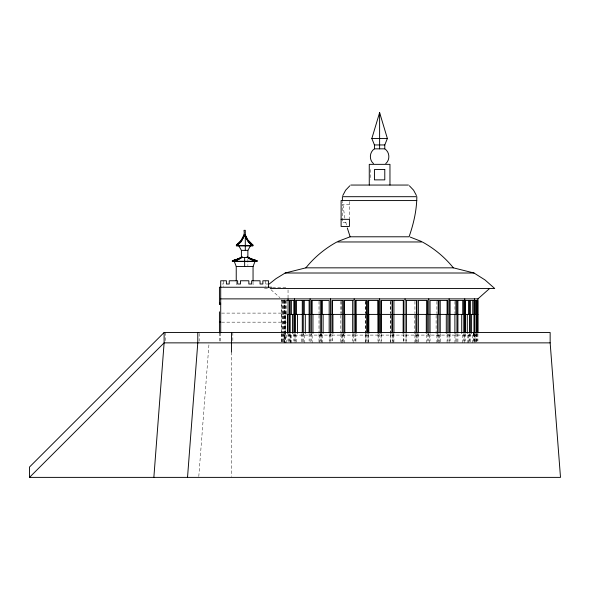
<?xml version="1.0" encoding="UTF-8"?>
<svg xmlns="http://www.w3.org/2000/svg" width="590" height="590" viewBox="0 0 590 590"><rect width="100%" height="100%" fill="white"/><g stroke="black" fill="none" stroke-linecap="round" stroke-linejoin="round"><path stroke-width="0.44" stroke-dasharray="2.95 2.21" d="M198.793 476.469L209 343.778M349.428 204.457L342.392 204.457L342.392 222.563L347.672 222.563M222.113 284.004L223.514 284.004M265.773 284.004L268.575 284.004M272.58 287.242L288.045 287.242M264.49 288.532L268.413 288.532M288.953 300.487L281.511 300.487L281.511 332.76M221.626 313.106L287.138 313.106M281.305 314.404L287.065 314.404M221.626 322.162L287.138 322.162M282.787 335.098L296.232 335.098L296.232 333.298M378.352 335.098L355.925 335.098L355.925 342.864M380.867 335.098L403.295 335.098L403.295 342.864M462.995 335.098L476.44 335.098M271.031 289.749L279.933 297.662M346.47 224.974L345.379 220.461M344.885 218.189L342.458 201.345M477.922 333.682L477.922 341.027M477.708 333.682L477.708 341.027M476.454 333.682L476.44 342.864M476.241 333.682L476.241 341.027M476.034 333.682L476.034 342.864M475.164 333.298L475.179 342.864M474.972 335.098L474.972 342.864M474.78 333.682L474.766 342.864M474.567 333.682L474.567 341.027M473.954 333.682L473.954 341.027M473.91 333.298L473.91 335.098M473.696 333.298L473.696 335.098M473.49 333.298L473.505 342.864M472.767 335.098L472.767 342.864M470.274 333.682L470.274 342.864M469.662 333.682L469.662 341.027M469.043 333.682L469.087 342.864M468.475 335.098L468.475 342.864M467.855 335.098L467.855 342.864M465.363 333.682L465.363 341.027M464.75 333.682L464.75 341.027M464.175 335.098L464.175 342.864M463.77 333.682L463.77 341.027M462.752 342.864L462.752 335.098L448.068 335.098L448.068 333.298M457.914 333.682L457.914 342.864M456.94 333.682L456.896 342.864M455.878 333.298L455.915 342.864M454.942 301.357L454.942 313.533M454.942 335.098L454.942 342.864M450.104 333.682L450.104 341.027M449.123 333.682L449.123 341.027M449.086 335.098L449.086 342.864M447.847 333.682L447.847 341.027M447.073 342.864L447.073 335.098L428.48 335.098L428.48 333.298M440.221 333.682L440.221 342.864M439.439 335.098L439.439 342.864M438.945 333.682L438.945 341.027M438.164 335.098L438.164 342.864M437.669 333.682L437.669 342.864M436.888 301.357L436.888 313.533M436.888 335.098L436.888 342.864M436.106 315.303L436.106 335.098M430.044 333.682L430.044 341.027M429.262 335.098L429.262 342.864M428.768 333.682L428.768 341.027M427.278 333.682L427.278 341.027M426.791 342.864L426.791 335.098L405.559 335.098L405.559 333.298M418.391 333.682L418.391 342.864M417.904 335.098L417.904 342.864M417.41 333.298L417.41 335.098M416.909 333.682L416.909 341.027M416.422 335.098L416.422 342.864M415.426 333.682L415.426 342.864M414.932 301.357L414.932 313.533M414.932 335.098L414.932 342.864M414.446 315.303L414.446 335.098M406.54 333.682L406.54 341.027M406.045 335.098L406.045 342.864M405.057 333.682L405.057 341.027M403.464 333.682L403.464 341.027M393.928 333.682L393.928 342.864M393.759 335.098L393.759 342.864M393.589 333.298L393.589 335.098M392.335 333.682L392.335 341.027M392.166 335.098L392.166 342.864M390.742 301.357L390.742 313.533M390.742 315.318L390.742 332.76M390.742 333.682L390.742 342.864M390.573 301.357L390.573 313.533M390.573 335.098L390.573 342.864M390.403 315.303L390.403 335.098M381.206 333.682L381.206 341.027M381.037 335.098L381.037 342.864M379.613 333.682L379.613 341.027M378.183 335.098L378.183 342.864M378.02 333.682L378.02 341.027M370.55 169.529L370.55 179.876M368.647 335.098L368.647 342.864M368.485 333.682L368.485 342.864M367.054 335.098L367.054 342.864M366.892 333.682L366.892 341.027M365.63 315.303L365.63 335.098M365.461 301.357L365.461 313.533M365.461 335.098L365.461 342.864M365.298 301.357L365.298 313.533M365.298 315.318L365.298 332.76M365.298 333.682L365.298 342.864M355.763 333.682L355.763 341.027M354.17 333.682L354.17 341.027M353.668 333.298L353.668 335.098L332.435 335.098L332.435 342.864M353.174 335.098L353.174 342.864M352.68 333.682L352.68 341.027M349.428 201.463L349.428 219.502M344.287 335.098L344.287 342.864M343.8 333.682L343.8 342.864M343.292 333.298L343.292 335.098M342.805 335.098L342.805 342.864M342.311 333.682L342.311 341.027M341.809 333.298L341.809 335.098M341.322 301.357L341.322 313.533M341.322 335.098L341.322 342.864M340.828 301.357L340.828 313.533M340.828 315.318L340.828 332.76M340.828 333.682L340.828 342.864M331.941 333.682L331.941 341.027M330.747 333.298L330.747 335.098L312.154 335.098L312.154 342.864M330.459 333.682L330.459 341.027M329.965 335.098L329.965 342.864M329.183 333.682L329.183 341.027M322.332 335.098L322.332 342.864M321.838 333.298L321.838 335.098M321.55 333.682L321.55 342.864M321.056 335.098L321.056 342.864M320.562 333.298L320.562 335.098M320.274 333.682L320.274 341.027M319.787 335.098L319.787 342.864M319.006 301.357L319.006 313.533M319.006 315.318L319.006 332.76M319.006 333.682L319.006 342.864M311.373 333.682L311.373 341.027M311.159 333.298L311.159 335.098L296.468 335.098L296.468 342.864M310.097 333.682L310.141 342.864M309.116 333.682L309.116 341.027M304.285 335.098L304.285 342.864M303.341 333.298L303.341 335.098M303.267 333.682L303.304 342.864M302.286 333.682L302.323 342.864M301.306 333.682L301.306 342.864M295.45 333.682L295.45 341.027M295.044 335.098L295.044 342.864M294.476 333.682L294.476 341.027M293.857 333.682L293.857 341.027M291.364 335.098L291.364 342.864M290.752 335.098L290.752 342.864M290.177 333.682L290.177 342.864M290.132 335.098L290.132 342.864M289.565 333.682L289.565 341.027M288.953 333.682L288.953 342.864M288.045 289.926L288.045 297.987M288.045 333.697L288.045 341.057M286.452 300.487L286.452 314.404M286.452 335.098L286.452 342.864M285.715 300.487L285.715 342.864M285.523 314.404L285.523 335.098M285.265 300.487L285.265 342.864M284.653 299.794L284.653 342.864M284.461 300.487L284.446 332.76M284.446 333.682L284.461 342.864M284.255 300.487L284.255 314.404M284.255 335.098L284.255 342.864M284.041 300.487L284.041 342.864M283.185 300.487L283.185 332.76M283.185 333.682L283.185 342.864M282.979 300.487L282.979 332.76M282.979 333.682L282.979 342.864M282.787 300.487L282.772 332.76M282.772 333.682L282.787 342.864M281.511 333.682L281.511 342.864M281.305 299.794L281.305 332.76M281.305 333.682L281.305 342.864M265.773 280.774L265.773 286.43M253.051 281.843L253.051 286.342M247.874 259.298L247.874 265.64M236.236 281.762L236.236 286.342M232.836 332.509L232.836 341.138M231.45 352.075L231.45 476.462M223.514 280.774L223.514 286.43M220.712 332.959L220.712 342.864M219.428 332.959L219.428 341.057M199.169 333.372L199.169 341.138M165.502 332.509L165.502 341.138"/><path stroke-width="0.89" d="M153.857 477.384L164.116 342.864L164.116 332.509L550.153 332.509L550.153 342.864L560.5 477.384L29.5 477.384L29.5 467.037L164.116 332.509M187.524 477.384L197.783 342.864L197.783 332.509M342.392 200.571L342.392 196.691L416.835 196.691C416.717 210.372 413.59 223.927 409.069 236.789L350.15 236.789L337.945 241.413M373.455 163.6C368.942 159.779 369.458 152.021 374.436 148.835L374.436 144.948L371.848 138.488L379.613 112.616L387.372 138.488L384.783 144.948L384.783 148.835C389.761 152.021 390.278 159.779 385.772 163.6M245.293 250.374L245.293 230.321L243.994 230.321C245.034 235.063 242.682 239.452 239.592 242.822M250.448 243.596L247.048 239.651L244.644 234.85L241.612 240.521L237.232 245.02M253.051 280.943L253.051 266.54L254.991 261.459M342.783 195.541L345.651 190.186L349.833 185.791M250.698 259.187L247.874 257.491L247.874 250.374L250.462 245.846M269.18 284.041L275.965 278.664L285.184 273.008L305.878 267.838C314.367 257.269 325.009 248.464 336.89 241.966L422.329 241.966C434.233 248.456 444.845 257.299 453.371 267.838L474.036 273.008L485.01 279.94L494.737 288.532L270.183 288.532M29.5 477.384L164.116 342.864L550.153 342.864M239.488 242.947L236.369 245.02L236.369 245.846L252.918 245.846L252.918 245.02L247.697 239.651L245.293 234.85L243.994 234.85L240.971 240.521L236.369 245.02M220.712 298.879L477.922 298.879L489.56 288.532M239.238 258.545A41.905 29.633 -90 0 1 232.998 260.625L232.998 261.281A41.905 29.633 90 0 0 239.238 259.194L242.055 257.491L242.055 256.842L239.23 258.538M247.874 257.491L241.406 257.491L238.589 259.187M371.848 138.488L387.372 138.488M374.436 144.948L384.783 144.948M374.436 148.835L384.783 148.835M350.799 185.054L408.428 185.054M416.835 200.571L341.108 200.571L341.108 226.442L349.428 226.442L349.428 219.333L341.108 219.333M243.994 235.499L245.293 235.499A21.078 21.078 0 0 0 246.104 237.49L247.114 239.385A21.078 21.078 0 0 0 247.697 240.292L248.316 241.17M243.994 236.148L245.293 236.148M250.588 243.677L252.918 245.02M236.369 245.669L252.918 245.669M238.825 245.846L241.406 250.374L247.874 250.374M242.055 256.842L237.844 258.899A42.288 29.906 90 0 1 232.357 260.625L232.357 261.459L256.93 261.459L256.93 260.632A41.905 29.633 90 0 1 250.698 258.545A41.905 29.633 -90 0 0 256.93 260.625L256.281 260.632A42.288 29.906 -90 0 1 253.877 260.057M250.049 258.545A41.905 29.633 -90 0 0 256.289 260.625L256.281 261.281A42.288 29.906 90 0 1 250.794 259.548L247.232 257.491L247.232 256.842L251.443 258.899M232.998 260.632L232.357 260.632A41.905 29.633 -90 0 0 238.589 258.545M232.357 261.267A41.905 29.633 90 0 0 233.161 261.112A41.905 29.633 -90 0 1 232.357 261.267L256.93 261.281A42.288 29.906 -90 0 1 254.526 260.706M234.296 261.459L236.236 266.54L253.051 266.54M305.849 267.838L453.371 267.838M285.184 273.008L474.036 273.008M271.666 287.242L219.428 287.242L219.428 304.558L220.712 304.558M287.315 300.487L289.889 300.487M294.122 300.487L290.177 300.487L290.177 332.76M302.449 300.487L295.45 300.487L295.45 332.76M309.3 300.487L303.267 300.487L303.267 332.76M321.056 300.487L311.373 300.487L311.373 332.76M342.805 300.487L331.941 300.487L331.941 332.76M353.174 300.487L343.8 300.487L343.8 332.76M393.759 300.487L403.464 300.487L403.464 332.76M406.045 300.487L416.909 300.487L416.909 332.76M417.904 300.487L427.278 300.487L427.278 332.76M439.439 300.487L447.847 300.487L447.847 332.76M449.941 300.487L456.94 300.487L456.94 332.76M457.737 300.487L463.77 300.487L463.77 332.76M465.038 300.487L469.662 300.487L469.662 332.76M470.009 300.487L473.954 300.487L473.954 332.76M219.428 303.26L220.712 303.26M287.315 314.404L474.78 314.404M477.922 314.404L474.972 314.404L474.972 300.487M219.428 322.162L220.712 322.162M410.22 237.099L421.275 241.413M250.057 258.538L247.232 256.842M409.394 185.791L413.575 190.186L416.437 195.541M249.799 242.947L251.229 244.326M248.987 242.018L249.695 242.822M247.114 239.385L247.697 240.292M246.104 237.49L245.293 235.499M350.15 236.789L347.289 227.954M477.922 298.879L477.922 332.76M477.708 332.76L477.708 300.487L476.44 300.487L476.454 332.76M476.241 332.76L476.241 300.487L474.78 300.487L474.78 332.76M474.567 298.879L474.567 332.76M472.767 300.487L472.767 314.404M471.58 314.404L471.58 333.298M470.274 300.487L470.274 332.76M468.475 300.487L468.475 314.404M467.287 314.404L467.287 333.298M465.363 300.487L465.363 332.76M464.75 298.879L464.75 332.76M462.752 300.487L462.752 314.404M461.734 314.404L461.734 333.298M457.914 300.487L457.914 332.76M455.915 300.487L455.915 314.404M454.897 314.404L454.897 333.298M450.104 300.487L450.104 332.76M449.123 298.879L449.123 332.76M447.073 300.487L447.073 314.404M446.291 314.404L446.291 333.298M440.221 300.487L440.221 332.76M438.945 332.76L438.945 300.487L430.044 300.487L430.044 332.76M438.164 300.487L438.164 314.404M437.382 314.404L437.382 333.298M428.768 298.879L428.768 332.76M426.791 300.487L426.791 314.404M426.297 314.404L426.297 333.298M418.391 300.487L418.391 332.76M416.422 300.487L416.422 314.404M415.928 314.404L415.928 333.298M406.54 300.487L406.54 332.76M405.057 298.879L405.057 332.76M403.295 300.487L403.295 314.404M403.125 314.404L403.125 333.298M393.928 300.487L393.928 332.76M392.335 332.76L392.335 300.487L381.037 300.487L381.037 314.404M392.166 300.487L392.166 314.404M391.996 314.404L391.996 333.298M389.961 185.054L389.961 164.352L369.266 164.352L369.266 185.054M381.206 300.487L381.206 332.76M380.867 314.404L380.867 333.298M379.613 112.616L379.613 148.835M379.613 298.879L379.613 332.76M378.352 314.404L378.352 333.298M378.183 314.404L378.183 300.487L368.485 300.487L368.485 332.76M378.02 300.487L378.02 332.76M368.816 314.404L368.816 333.298M368.647 300.487L368.647 314.404M367.223 314.404L367.223 333.298M367.054 314.404L367.054 300.487L355.763 300.487L355.763 332.76M366.892 300.487L366.892 332.76M356.094 314.404L356.094 333.298M355.925 300.487L355.925 314.404M354.17 298.879L354.17 332.76M352.68 300.487L352.68 332.76M344.781 314.404L344.781 333.298M344.287 300.487L344.287 314.404M342.311 300.487L342.311 332.76M332.922 314.404L332.922 333.298M332.435 300.487L332.435 314.404M330.459 298.879L330.459 332.76M329.183 332.76L329.183 300.487L321.55 300.487L321.55 332.76M323.114 314.404L323.114 333.298M322.332 300.487L322.332 314.404M320.274 300.487L320.274 332.76M312.936 314.404L312.936 333.298M312.154 300.487L312.154 314.404M310.097 298.879L310.097 332.76M309.116 300.487L309.116 332.76M305.303 314.404L305.303 333.298M304.285 300.487L304.285 314.404M302.286 300.487L302.286 332.76M297.485 314.404L297.485 333.298M296.468 300.487L296.468 314.404M294.476 298.879L294.476 332.76M293.857 300.487L293.857 332.76M292.552 314.404L292.552 333.298M291.364 300.487L291.364 314.404M289.565 300.487L289.565 332.76M288.045 298.879L288.045 332.782M287.64 314.404L287.64 333.298M268.575 287.242L268.575 280.774L262.86 280.774L262.86 284.004L260.057 284.004L260.057 280.774L251.65 280.774L251.65 284.004L248.847 284.004L248.847 280.774L240.44 280.774L240.44 284.004L237.637 284.004L237.637 280.774L229.23 280.774L229.23 284.004L226.427 284.004L226.427 280.774L220.712 280.774L220.712 332.782M252.269 245.02L252.269 245.669L248.338 242.018L244.644 235.499L240.949 242.018L237.018 245.669L237.018 245.02M244.644 234.85L244.644 236.148M244.644 257.491L244.644 266.54M241.406 250.374L241.406 257.491M236.236 266.54L236.236 280.943M231.45 332.509L231.45 352.075M219.428 311.815L219.428 332.959M234.761 260.706A41.905 29.633 90 0 1 233.965 260.92M238.493 258.907A42.288 29.906 90 0 1 236.192 259.814M235.41 260.057A42.288 29.906 90 0 1 233.81 260.47M253.095 259.814A42.288 29.906 -90 0 1 252.314 259.534M251.547 259.231A42.288 29.906 -90 0 1 250.794 258.907M256.281 261.274A42.288 29.906 -90 0 1 255.477 261.112M256.93 260.625A42.288 29.906 -90 0 1 251.443 258.907M384.783 169.529L374.436 169.529L374.436 179.876L384.783 179.876L384.783 169.529M237.092 259.88A41.905 29.633 90 0 0 237.844 259.548A41.905 29.633 -90 0 1 237.092 259.88M256.126 261.112A41.905 29.633 -90 0 0 256.93 261.267A22.722 22.722 0 0 1 256.119 261.119"/></g></svg>
